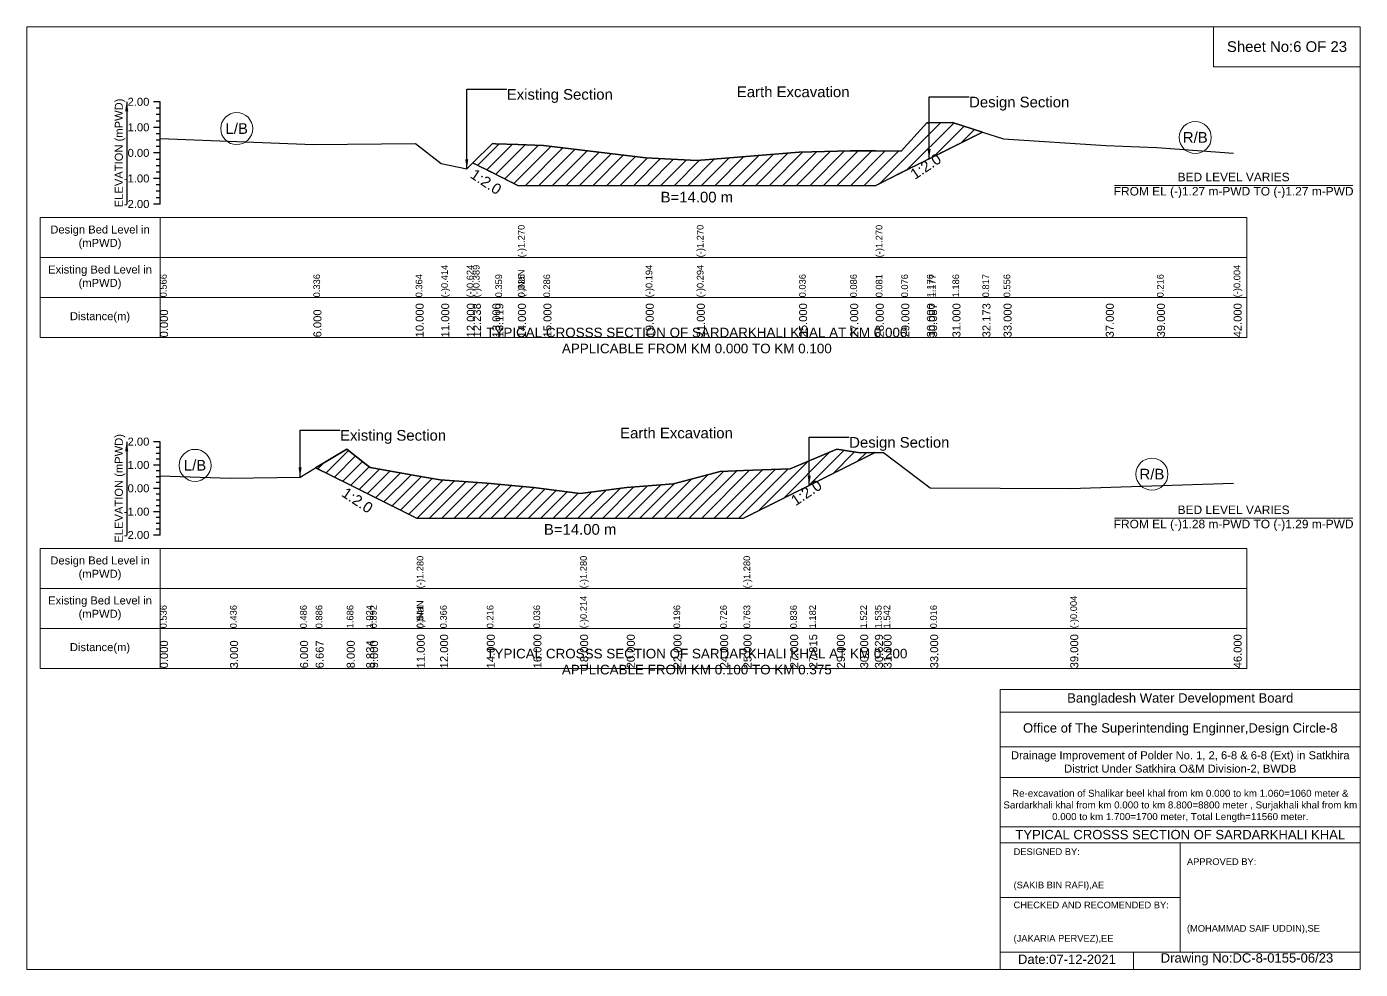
# Model space of a CAD drawing. Header units: inches. Extents: x 93000 to 506000, y -4242 to 0.
# Drawn here: x 150000 to 156000, y -4242 to 0 of the extents above; entities that cross this region are included whole.
import ezdxf

# ---------------------------------------------------------------- set-up
doc = ezdxf.new("R2010")
doc.units = ezdxf.units.IN
doc.header["$LTSCALE"] = 7
doc.header["$MEASUREMENT"] = 0
doc.linetypes.add('DASHED', pattern=[0.75, 0.5, -0.25])
for name, color, linetype, lineweight in [('Cross section Data Border', 7, 'Continuous', 9), ('Cross Section Labels', 7, 'Continuous', 9), ('Design_Bed_Level for Xsection', 7, 'DASHED', 25), ('Existing_Bed_Level for Xsection', 7, 'Continuous', 25), ('Long Section Labels', 7, 'Continuous', 9)]:
    doc.layers.add(name, color=color, linetype=linetype, lineweight=lineweight)
doc.styles.get("Standard").update_dxf_attribs({"font": 'arial.ttf'})
doc.dimstyles.get("Standard").update_dxf_attribs({"dimtxt": 0.18, "dimasz": 0.18, "dimexe": 0.18, "dimexo": 0.0625, "dimgap": 0.09, "dimtad": 0, "dimtih": 1, "dimtoh": 1, "dimdec": 4, "dimzin": 0, "dimdsep": 46, "dimtxsty": 'Standard', "dimcen": 0.09, "dimadec": 0, "dimazin": 0, "dimtfac": 1, "dimtdec": 4, "dimtofl": 0, "dimtmove": 0, "dimatfit": 3, "dimfxl": 1, "dimtolj": 1, "dimtzin": 0, "dimarcsym": 0})

msp = doc.modelspace()

# ---------------------------------------------------------------- hatches: boundary and pattern name
at = {"layer": 'Existing_Bed_Level for Xsection'}
h = msp.add_hatch(dxfattribs=at)
h.set_pattern_fill('ANSI31', color=256, scale=345, style=0)
h.paths.add_polyline_path([(152007.4, -613), (152095, -656.8), (152108.7, -663.6), (152210, -714.3), (152325, -714.3), (152785, -714.3), (153015, -714.3), (153475, -714.3), (153705, -714.3), (153820, -714.3), (153935, -656.8), (154050, -599.3), (154059.9, -594.3), (154165, -541.8), (154299.9, -474.3), (154165, -431.9), (154059.9, -432.9), (154050, -433), (153935, -559.5), (153820, -558.9), (153705, -558.4), (153475, -564.1), (153015, -602), (152785, -590.5), (152325, -535.4), (152210, -530.9), (152108.7, -526.9), (152095, -526.4)])
h = msp.add_hatch(dxfattribs=at)
h.set_pattern_fill('ANSI31', color=256, scale=315, style=0)
h.paths.add_polyline_path([(151300.1, -1984.5), (151440, -2054.4), (151527.5, -2098.2), (151545, -2106.9), (151755, -2211.9), (151860, -2211.9), (152070, -2211.9), (152280, -2211.9), (152490, -2211.9), (152700, -2211.9), (152910, -2211.9), (153120, -2211.9), (153225, -2211.9), (153435, -2106.9), (153520.5, -2064.2), (153645, -2001.9), (153750, -1949.4), (153816.1, -1916.4), (153750, -1917.7), (153645, -1900.5), (153520.5, -1953.4), (153435, -1989.8), (153225, -1997.5), (153120, -2001.3), (152910, -2056.9), (152700, -2073.8), (152490, -2100), (152280, -2073.8), (152070, -2054.8), (151860, -2039.1), (151755, -2020.7), (151545, -1983.9), (151527.5, -1970), (151440, -1900.5)])

# ---------------------------------------------------------------- linework, layer by layer
at = {"layer": 'Cross section Data Border'}
for points in [[(150000, 0), (156000, 0), (156000, -4242), (150000, -4242)], [(155340, 0), (156000, 0), (156000, -180), (155340, -180)], [(150060, -858.2), (155490, -858.2), (155490, -1398.2), (150060, -1398.2)], [(150060, -2347.5), (155490, -2347.5), (155490, -2887.5), (150060, -2887.5)]]:
    msp.add_lwpolyline(points, close=True, dxfattribs=at)
for points in [[(150600, -858.2), (150600, -1398.2)], [(150060, -1038.2), (155490, -1038.2)], [(150060, -1218.2), (155490, -1218.2)], [(150600, -2347.5), (150600, -2887.5)], [(150060, -2527.5), (155490, -2527.5)], [(150060, -2707.5), (155490, -2707.5)], [(154380, -4242), (154380, -2982), (156000, -2982)], [(154380, -3084), (156000, -3084)], [(154380, -3240), (156000, -3240)], [(154380, -3378), (156000, -3378)], [(154380, -3600), (156000, -3600)], [(154380, -3672), (156000, -3672)], [(155190, -3672), (155190, -4164)], [(154380, -3918), (155190, -3918)], [(154380, -4164), (156000, -4164)], [(154980, -4164), (154980, -4242)]]:
    msp.add_lwpolyline(points, dxfattribs=at)
at = {"layer": 'Cross Section Labels'}
for points in [[(154894.2, -714.3), (155965.8, -714.3)], [(154894.2, -2211.9), (155965.8, -2211.9)]]:
    msp.add_lwpolyline(points, dxfattribs=at)
for centre in [(150945, -458.9), (155257.5, -498.6), (150757.5, -1974), (155062.5, -2013.9)]:
    msp.add_circle(centre, 72, dxfattribs=at)
at = {"layer": 'Design_Bed_Level for Xsection'}
for points in [[(152007.4, -613), (152108.7, -663.6), (152210, -714.3), (153015, -714.3), (153820, -714.3), (154059.9, -594.3), (154299.9, -474.3)], [(151300.1, -1984.5), (151527.5, -2098.2), (151755, -2211.9), (152490, -2211.9), (153225, -2211.9), (153520.5, -2064.2), (153816.1, -1916.4)]]:
    msp.add_lwpolyline(points, dxfattribs=at)
at = {"layer": 'Existing_Bed_Level for Xsection'}
for points in [[(150600, -338.2), (150570, -338.2)], [(150600, -798.2), (150600, -683.2), (150600, -568.2), (150600, -453.2), (150600, -338.2)], [(150600, -367), (150582, -367)], [(150600, -395.7), (150582, -395.7)], [(150600, -453.2), (150570, -453.2)], [(150600, -424.5), (150582, -424.5)], [(150600, -503.1), (151290, -529.6), (151750, -526.4), (151865, -615.9), (151980, -640), (152007.4, -613), (152095, -526.4), (152108.7, -526.9), (152210, -530.9), (152210, -530.9), (152325, -535.4), (152785, -590.5), (153015, -602), (153015, -602), (153475, -564.1), (153705, -558.4), (153820, -558.9), (153820, -558.9), (153935, -559.5), (154050, -433), (154059.9, -432.9), (154165, -431.9), (154299.9, -474.3), (154395, -504.3), (154855, -535.4), (155085, -543.4), (155430, -568.7)], [(150600, -482), (150582, -482)], [(150600, -510.7), (150582, -510.7)], [(150600, -539.5), (150582, -539.5)], [(150600, -568.2), (150570, -568.2)], [(150600, -597), (150582, -597)], [(150600, -625.7), (150582, -625.7)], [(150600, -654.5), (150582, -654.5)], [(150600, -683.2), (150570, -683.2)], [(150600, -712), (150582, -712)], [(150600, -740.7), (150582, -740.7)], [(150600, -769.5), (150582, -769.5)], [(150600, -798.2), (150570, -798.2)], [(150600, -1867.5), (150570, -1867.5)], [(150600, -1893.8), (150582, -1893.8)], [(150600, -2287.5), (150600, -2182.5), (150600, -2077.5), (150600, -1972.5), (150600, -1867.5)], [(150600, -2021.2), (150915, -2031.8), (151230, -2026.5), (151300.1, -1984.5), (151440, -1900.5), (151527.5, -1970), (151545, -1983.9), (151755, -2020.7), (151755, -2020.7), (151860, -2039.1), (152070, -2054.8), (152280, -2073.8), (152490, -2100), (152490, -2100), (152700, -2073.8), (152910, -2056.9), (153120, -2001.3), (153225, -1997.5), (153225, -1997.5), (153435, -1989.8), (153520.5, -1953.4), (153645, -1900.5), (153750, -1917.7), (153816.1, -1916.4), (153855, -1915.6), (154065, -2075.8), (154695, -2077.9), (155430, -2054.8)], [(150600, -1972.5), (150570, -1972.5)], [(150600, -1920), (150582, -1920)], [(150600, -1946.3), (150582, -1946.3)], [(150600, -1998.8), (150582, -1998.8)], [(150600, -2025), (150582, -2025)], [(150600, -2077.5), (150570, -2077.5)], [(150600, -2051.3), (150582, -2051.3)], [(150600, -2103.8), (150582, -2103.8)], [(150600, -2130), (150582, -2130)], [(150600, -2156.3), (150582, -2156.3)], [(150600, -2182.5), (150570, -2182.5)], [(150600, -2208.8), (150582, -2208.8)], [(150600, -2235), (150582, -2235)], [(150600, -2261.3), (150582, -2261.3)], [(150600, -2287.5), (150570, -2287.5)]]:
    msp.add_lwpolyline(points, dxfattribs=at)
for points in [[(152007.4, -613), (152007.4, -613), (152095, -656.8), (152108.7, -663.6), (152210, -714.3), (152210, -714.3), (152325, -714.3), (152785, -714.3), (153015, -714.3), (153015, -714.3), (153475, -714.3), (153705, -714.3), (153820, -714.3), (153820, -714.3), (153935, -656.8), (154050, -599.3), (154059.9, -594.3), (154165, -541.8), (154299.9, -474.3), (154299.9, -474.3), (154299.9, -474.3), (154165, -431.9), (154059.9, -432.9), (154050, -433), (153935, -559.5), (153820, -558.9), (153820, -558.9), (153705, -558.4), (153475, -564.1), (153015, -602), (153015, -602), (152785, -590.5), (152325, -535.4), (152210, -530.9), (152210, -530.9), (152108.7, -526.9), (152095, -526.4), (152007.4, -613)], [(151300.1, -1984.5), (151300.1, -1984.5), (151440, -2054.4), (151527.5, -2098.2), (151545, -2106.9), (151755, -2211.9), (151755, -2211.9), (151860, -2211.9), (152070, -2211.9), (152280, -2211.9), (152490, -2211.9), (152490, -2211.9), (152700, -2211.9), (152910, -2211.9), (153120, -2211.9), (153225, -2211.9), (153225, -2211.9), (153435, -2106.9), (153520.5, -2064.2), (153645, -2001.9), (153750, -1949.4), (153816.1, -1916.4), (153750, -1917.7), (153645, -1900.5), (153520.5, -1953.4), (153435, -1989.8), (153225, -1997.5), (153225, -1997.5), (153120, -2001.3), (152910, -2056.9), (152700, -2073.8), (152490, -2100), (152490, -2100), (152280, -2073.8), (152070, -2054.8), (151860, -2039.1), (151755, -2020.7), (151755, -2020.7), (151545, -1983.9), (151527.5, -1970), (151440, -1900.5), (151300.1, -1984.5)]]:
    msp.add_lwpolyline(points, close=True, dxfattribs=at)

# ---------------------------------------------------------------- texts
at = {"layer": 'Cross section Data Border', "attachment_point": 5}
for s, insert, char_height in [('Sheet No:6 OF 23', (155670, -90), 48), ('Bangladesh Water Development Board', (155190, -3027), 42), ('Office of The Superintending Enginner,Design Circle-8', (155190, -3162), 42)]:
    msp.add_mtext(s, dxfattribs=dict(at, insert=insert, char_height=char_height))
at = {"layer": 'Cross section Data Border'}
for s, insert, char_height, width, attachment_point in [('Design Bed Level in (mPWD)', (150330, -948.2), 36, 480, 5), ('Existing Bed Level in (mPWD)', (150330, -1128.2), 36, 480, 5), ('Distance(m)', (150330, -1308.2), 36, 480, 5), ('Design Bed Level in (mPWD)', (150330, -2437.5), 36, 480, 5), ('Existing Bed Level in (mPWD)', (150330, -2617.5), 36, 480, 5), ('Distance(m)', (150330, -2797.5), 36, 480, 5), ('Drainage Improvement of Polder No. 1, 2, 6-8 & 6-8 (Ext) in Satkhira District Under Satkhira O&M Division-2, BWDB', (155190, -3312), 36, 1680, 5), ('Re-excavation of Shalikar beel khal from km 0.000 to km 1.060=1060 meter & Sardarkhali khal from km 0.000 to km 8.800=8800 meter , Surjakhali khal from km 0.000 to km 1.700=1700 meter, Total Length=11560 meter.', (155190, -3507), 31.4683, 1620, 5), ('TYPICAL CROSSS SECTION OF SARDARKHALI KHAL', (155190, -3636), 42, 1680, 5), ('DESIGNED BY:^J^J^J(SAKIB BIN RAFI),AE', (154440, -3792), 30, 840, 4), ('APPROVED BY:^J^J^J^J^J^J(MOHAMMAD SAIF UDDIN),SE', (155220, -3912), 30, 840, 4), ('CHECKED AND RECOMENDED BY:^J^J^J(JAKARIA PERVEZ),EE', (154440, -4032), 30, 840, 4), ('Date:07-12-2021', (154680, -4197), 42, 840, 5), ('Drawing No:DC-8-0155-06/23', (155490, -4197), 42, 1320, 5)]:
    msp.add_mtext(s, dxfattribs=dict(at, insert=insert, char_height=char_height, width=width, attachment_point=attachment_point))
at = {"layer": 'Cross Section Labels'}
for s, insert, char_height, attachment_point in [('Existing Section', (152160, -280.7), 48, 1), ('Earth Excavation', (153195, -269.2), 48, 1), ('Design Section', (154239.9, -315.2), 48, 1), ('L/B', (150945, -458.9), 48, 5), ('R/B', (155257.5, -498.6), 48, 5), ('BED LEVEL VARIES ^JFROM EL (-)1.27 m-PWD TO (-)1.27 m-PWD', (155430, -714.3), 38.4, 5), ('B=14.00 m', (153015, -743), 48, 2), ('TYPICAL CROSSS SECTION OF SARDARKHALI KHAL AT KM 0.000^JAPPLICABLE FROM KM 0.000 TO KM 0.100', (153015, -1412.5), 43.2, 5), ('Existing Section', (151410, -1815), 48, 1), ('Earth Excavation', (152670, -1804.5), 48, 1), ('Design Section', (153700.5, -1846.5), 48, 1), ('L/B', (150757.5, -1974), 48, 5), ('R/B', (155062.5, -2013.9), 48, 5), ('BED LEVEL VARIES ^JFROM EL (-)1.28 m-PWD TO (-)1.29 m-PWD', (155430, -2211.9), 38.4, 5), ('B=14.00 m', (152490, -2238.2), 48, 2), ('TYPICAL CROSSS SECTION OF SARDARKHALI KHAL AT KM 0.200^JAPPLICABLE FROM KM 0.100 TO KM 0.375', (153015, -2857.5), 43.2, 5)]:
    msp.add_mtext(s, dxfattribs=dict(at, insert=insert, char_height=char_height, attachment_point=attachment_point))
at = {"layer": 'Cross Section Labels', "char_height": 48, "attachment_point": 2}
for insert, rotation in [((154031.2, -608.7), 33.69007), ((152079.9, -678), 326.30993), ((151501.3, -2111.3), 326.30993), ((153494.3, -2077.3), 33.69007)]:
    msp.add_mtext('1:2.0', dxfattribs=dict(at, insert=insert, rotation=rotation))
at = {"layer": 'Existing_Bed_Level for Xsection', "char_height": 36, "attachment_point": 5, "rotation": 90}
for insert in [(150420, -568.2), (150420, -2077.5)]:
    msp.add_mtext('ELEVATION (mPWD)', dxfattribs=dict(at, insert=insert))
at = {"layer": 'Existing_Bed_Level for Xsection', "char_height": 36, "attachment_point": 6}
for s, insert in [('2.00', (150552, -338.2)), ('1.00', (150552, -453.2)), ('0.00', (150552, -568.2)), ('-1.00', (150552, -683.2)), ('-2.00', (150552, -798.2)), ('2.00', (150552, -1867.5)), ('1.00', (150552, -1972.5)), ('0.00', (150552, -2077.5)), ('-1.00', (150552, -2182.5)), ('-2.00', (150552, -2287.5))]:
    msp.add_mtext(s, dxfattribs=dict(at, insert=insert))
at = {"layer": 'Long Section Labels', "attachment_point": 1, "rotation": 90}
for s, insert, char_height in [('(-)1.270', (152210, -1038.2), 30), ('(-)1.270', (153015, -1038.2), 30), ('(-)1.270', (153820, -1038.2), 30), ('(-)0.414', (151865, -1218.2), 30), ('(-)0.624', (151980, -1218.2), 30), ('(-)0.389', (152007.4, -1218.2), 30), ('(-)0.194', (152785, -1218.2), 30), ('(-)0.294', (153015, -1218.2), 30), ('(-)0.294', (153015, -1218.2), 30), ('(-)0.004', (155430, -1218.2), 30), ('0.566', (150600, -1218.2), 30), ('0.336', (151290, -1218.2), 30), ('0.364', (151750, -1218.2), 30), ('0.364', (151750, -1218.2), 30), ('0.359', (152108.7, -1218.2), 30), ('(-)NaN', (152210, -1218.2), 30), ('(-)NaN', (152210, -1218.2), 30), ('(-)NaN', (152210, -1218.2), 30), ('0.325', (152210, -1218.2), 30), ('0.325', (152210, -1218.2), 30), ('0.286', (152325, -1218.2), 30), ('0.286', (152325, -1218.2), 30), ('0.036', (153475, -1218.2), 30), ('0.086', (153705, -1218.2), 30), ('0.081', (153820, -1218.2), 30), ('0.081', (153820, -1218.2), 30), ('0.076', (153935, -1218.2), 30), ('1.176', (154050, -1218.2), 30), ('1.177', (154059.9, -1218.2), 30), ('1.186', (154165, -1218.2), 30), ('0.817', (154299.9, -1218.2), 30), ('0.556', (154395, -1218.2), 30), ('0.216', (155085, -1218.2), 30), ('10.000', (151750, -1398.2), 36), ('11.000', (151865, -1398.2), 36), ('12.000', (151980, -1398.2), 36), ('12.238', (152007.4, -1398.2), 36), ('13.000', (152095, -1398.2), 36), ('13.119', (152108.7, -1398.2), 36), ('14.000', (152210, -1398.2), 36), ('14.000', (152210, -1398.2), 36), ('14.000', (152210, -1398.2), 36), ('15.000', (152325, -1398.2), 36), ('19.000', (152785, -1398.2), 36), ('21.000', (153015, -1398.2), 36), ('21.000', (153015, -1398.2), 36), ('21.000', (153015, -1398.2), 36), ('25.000', (153475, -1398.2), 36), ('27.000', (153705, -1398.2), 36), ('28.000', (153820, -1398.2), 36), ('28.000', (153820, -1398.2), 36), ('28.000', (153820, -1398.2), 36), ('29.000', (153935, -1398.2), 36), ('30.000', (154050, -1398.2), 36), ('30.087', (154059.9, -1398.2), 36), ('31.000', (154165, -1398.2), 36), ('32.173', (154299.9, -1398.2), 36), ('33.000', (154395, -1398.2), 36), ('37.000', (154855, -1398.2), 36), ('39.000', (155085, -1398.2), 36), ('42.000', (155430, -1398.2), 36), ('0.000', (150600, -1398.2), 36), ('6.000', (151290, -1398.2), 36), ('(-)1.280', (151755, -2527.5), 30), ('(-)1.280', (152490, -2527.5), 30), ('(-)1.280', (153225, -2527.5), 30), ('(-)0.214', (152490, -2707.5), 30), ('(-)0.214', (152490, -2707.5), 30), ('(-)0.004', (154695, -2707.5), 30), ('0.536', (150600, -2707.5), 30), ('0.436', (150915, -2707.5), 30), ('0.486', (151230, -2707.5), 30), ('0.886', (151300.1, -2707.5), 30), ('1.686', (151440, -2707.5), 30), ('1.686', (151440, -2707.5), 30), ('1.024', (151527.5, -2707.5), 30), ('0.892', (151545, -2707.5), 30), ('(-)NaN', (151755, -2707.5), 30), ('(-)NaN', (151755, -2707.5), 30), ('(-)NaN', (151755, -2707.5), 30), ('0.541', (151755, -2707.5), 30), ('0.541', (151755, -2707.5), 30), ('0.366', (151860, -2707.5), 30), ('0.216', (152070, -2707.5), 30), ('0.216', (152070, -2707.5), 30), ('0.036', (152280, -2707.5), 30), ('0.036', (152280, -2707.5), 30), ('0.196', (152910, -2707.5), 30), ('0.726', (153120, -2707.5), 30), ('0.763', (153225, -2707.5), 30), ('0.763', (153225, -2707.5), 30), ('0.836', (153435, -2707.5), 30), ('1.182', (153520.5, -2707.5), 30), ('1.522', (153750, -2707.5), 30), ('1.535', (153816.1, -2707.5), 30), ('1.542', (153855, -2707.5), 30), ('0.016', (154065, -2707.5), 30), ('11.000', (151755, -2887.5), 36), ('11.000', (151755, -2887.5), 36), ('11.000', (151755, -2887.5), 36), ('12.000', (151860, -2887.5), 36), ('14.000', (152070, -2887.5), 36), ('16.000', (152280, -2887.5), 36), ('18.000', (152490, -2887.5), 36), ('18.000', (152490, -2887.5), 36), ('18.000', (152490, -2887.5), 36), ('20.000', (152700, -2887.5), 36), ('22.000', (152910, -2887.5), 36), ('24.000', (153120, -2887.5), 36), ('25.000', (153225, -2887.5), 36), ('25.000', (153225, -2887.5), 36), ('25.000', (153225, -2887.5), 36), ('27.000', (153435, -2887.5), 36), ('27.815', (153520.5, -2887.5), 36), ('29.000', (153645, -2887.5), 36), ('30.000', (153750, -2887.5), 36), ('30.629', (153816.1, -2887.5), 36), ('31.000', (153855, -2887.5), 36), ('33.000', (154065, -2887.5), 36), ('39.000', (154695, -2887.5), 36), ('46.000', (155430, -2887.5), 36), ('0.000', (150600, -2887.5), 36), ('3.000', (150915, -2887.5), 36), ('6.000', (151230, -2887.5), 36), ('6.667', (151300.1, -2887.5), 36), ('8.000', (151440, -2887.5), 36), ('8.834', (151527.5, -2887.5), 36), ('9.000', (151545, -2887.5), 36)]:
    msp.add_mtext(s, dxfattribs=dict(at, insert=insert, char_height=char_height))

# ---------------------------------------------------------------- leaders
at = {"layer": 'Cross Section Labels', "annotation_type": 0, "has_hookline": 1, "hookline_direction": 0}
for points, text_width in [([(151980, -640), (151980, -280.7), (152159.9, -280.7)], 467.2), ([(154059.9, -594.3), (154059.9, -315.2), (154239.9, -315.2)], 441.2), ([(151230, -2026.5), (151230, -1815), (151409.9, -1815)], 467.2), ([(153520.5, -2064.2), (153520.5, -1846.5), (153700.4, -1846.5)], 441.2)]:
    msp.add_leader(points, dimstyle='Standard', override={"dimasz": 43.2}, dxfattribs=dict(at, text_width=text_width))
at = {"layer": 'Existing_Bed_Level for Xsection'}
for points in [[(150450, -338.2), (150450, -798.2)], [(150450, -1867.5), (150450, -2287.5)]]:
    msp.add_leader(points, dimstyle='Standard', override={"dimasz": 43.2}, dxfattribs=at)

doc.saveas('drawing.dxf')
